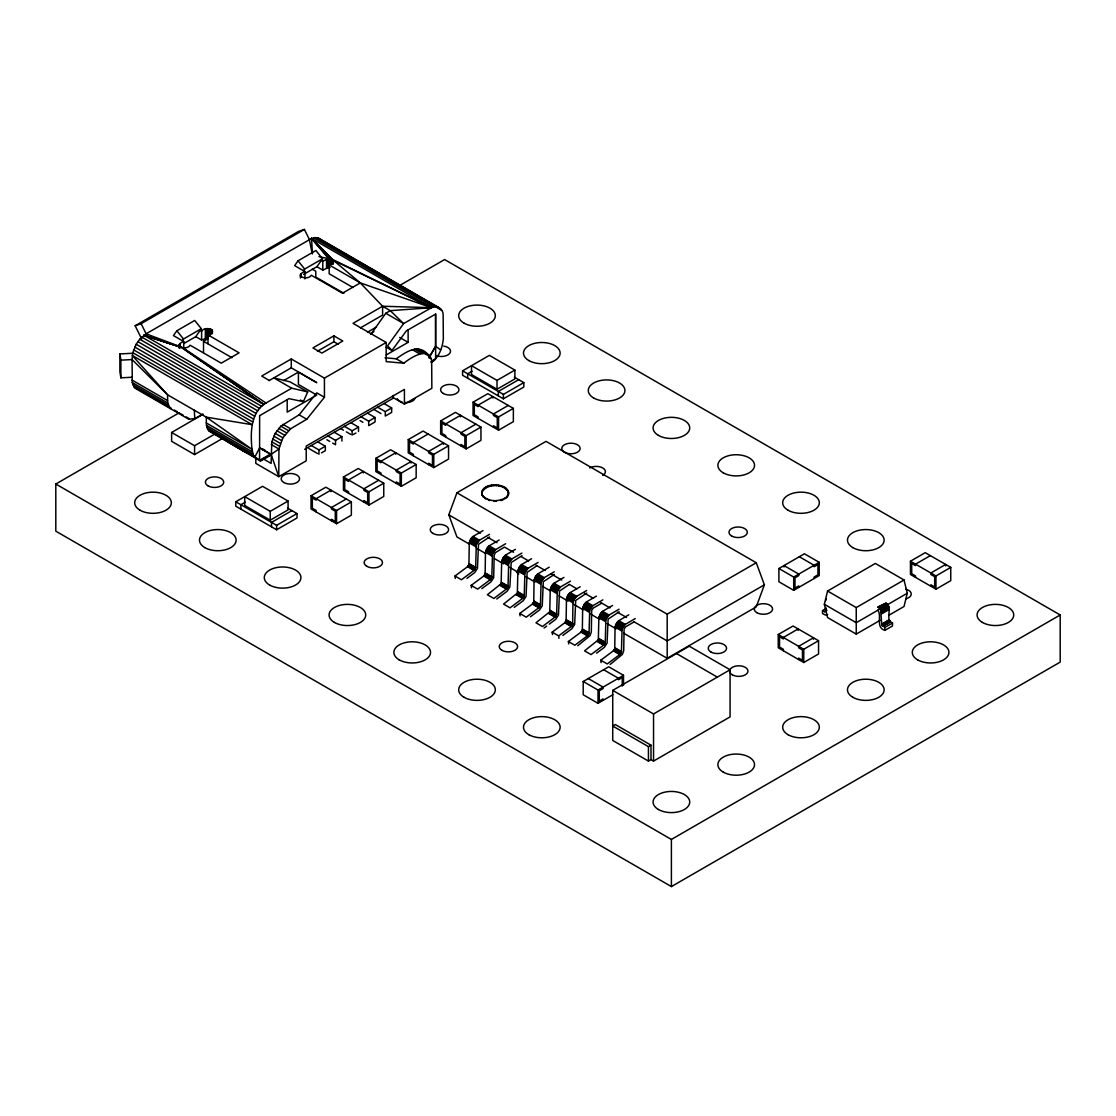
<?xml version="1.0" encoding="UTF-8"?>
<svg xmlns="http://www.w3.org/2000/svg" width="1116" height="1116" viewBox="0 0 1116 1116"><rect width="100%" height="100%" fill="white"/><g stroke="black" fill="none" stroke-linecap="round" stroke-linejoin="round"><path stroke-width="1.5" d="M223.019 438.17L194.589 454.575L194.589 445.73L171.627 432.478L203 414.329M508.687 494.207L508.687 493.467L506.287 498.001C517.266 482.935 478.68 479.196 482.14 495.546L481.721 493.467M667.187 658.314L667.187 614.177L756.257 562.743L764.39 584.812L756.257 606.895L667.187 658.314L623.635 633.177M856.237 634.097L856.237 607.578L827.57 591.034L824.347 604.286L827.57 617.553L856.237 634.097L880.133 620.301M270.393 454.156L259.568 460.406L259.637 415.543M455.286 578.465L454.979 576.023L467.576 566.677L468.943 564.57L469.264 542.934L470.84 538.889L472.989 536.489L482.977 530.644M454.979 576.023L461.452 579.762L474.398 570.067L475.653 567.374L476.295 544.636L479.475 540.228L489.464 534.383M471.496 587.825L471.175 585.384L483.772 576.023L485.139 573.917L485.46 552.294L487.036 548.249L489.185 545.836L499.187 540.005M471.175 585.384L477.648 589.122L490.594 579.413L491.849 576.735L492.491 553.982L495.671 549.588L505.66 543.743M521.87 553.09L511.867 558.935L508.687 563.343L508.045 586.081L506.79 588.774L493.858 598.469L487.371 594.73L501.154 583.738L501.67 561.641L503.232 557.595L505.395 555.196L515.383 549.351M538.065 562.45L528.077 568.281L524.897 572.689L524.241 595.442L522.999 598.12L510.054 607.829L503.567 604.091L517.35 593.098L517.866 571.001L519.442 566.956L521.591 564.543L531.579 558.711M520.098 615.879L519.777 613.437L532.374 604.091L533.741 601.984L534.062 580.348L535.638 576.302L537.786 573.903L549.212 567.221M519.777 613.437L526.25 617.176L539.195 607.481L540.451 604.788L541.093 582.05L544.273 577.642L554.261 571.797M570.457 581.157L560.469 586.988L557.289 591.396L556.647 614.149L555.391 616.827L542.446 626.536L535.973 622.798L549.742 611.805L550.272 589.708L551.834 585.663L553.996 583.25L563.985 577.418M552.49 634.586L552.169 632.144L564.78 622.784L566.133 620.691L566.468 599.055L568.03 595.009L570.192 592.61L580.18 586.765M558.976 638.324L558.656 635.883L571.253 626.536L572.62 624.43L572.94 602.793L574.517 598.748L576.665 596.349L586.667 590.504M568.686 643.946L568.379 641.505L580.976 632.144L582.343 630.038L582.664 608.415L584.24 604.356L586.388 601.956L596.39 596.125M568.379 641.505L574.852 645.243L587.797 635.534L589.053 632.856L589.694 610.103L592.875 605.695L602.863 599.864M619.059 609.21L609.071 615.055L605.89 619.464L605.249 642.202L603.993 644.881L591.048 654.59L584.575 650.851L598.343 639.859L598.86 617.762L600.436 613.716L602.584 611.317L612.586 605.472M601.092 662.639L600.771 660.198L613.381 650.851L614.735 648.745L615.069 627.122L616.632 623.063L618.794 620.663L628.782 614.818M600.771 660.198L607.257 663.95L620.189 654.241L621.445 651.563L622.086 628.81L625.267 624.402L635.269 618.571M262.776 458.592L271.118 463.405L271.802 441.796L275.233 433.371L280.814 426.2L299.116 414.845L316.791 392.86L324.435 397.268L306.761 419.253L290.606 428.781L282.878 437.793L278.944 448.995L278.777 476.658L255.815 463.405L255.815 457.518M825.701 600.659L826.314 598.622M183.847 343.547L195.746 336.669L201.34 328.704L194.714 320.459L176.858 330.768L173.468 335.595L183.735 341.524C172.101 345.709 186.525 351.094 190.125 345.207L221.247 363.174L239.103 352.865L207.981 334.898C219.615 330.699 205.191 325.314 201.605 331.215L200.169 330.378M303.538 274.438L316.93 266.71L322.524 258.745L315.898 250.5L298.042 260.809L294.652 265.622L304.919 271.565C293.285 275.75 307.709 281.134 311.294 275.247L342.431 293.215L360.287 282.906L431.487 307.681C436.579 305.017 442.913 308.672 443.15 314.419L443.331 338.846C442.494 347.355 439.132 357.413 431.613 362.184M439.216 307.765L319.315 238.545L315.758 237.61L311.587 238.461L146.112 333.796L139.737 339.236L136.194 344.258L132.762 352.684L132.079 359.561L132.26 382.523L134.757 388.061L188.73 419.211L194.77 418.612L202.777 414.189M259.763 415.612L288.932 398.649L303.329 401.676L307.723 391.897L291.681 388.201L266.013 403.015C250.249 412.404 250.416 433.399 251.993 449.302L253.513 455.774L259.303 460.252M827.57 591.034L875.362 563.44L904.03 579.985L907.252 593.252L904.03 606.504L889.089 615.125M370.875 334.34L385.773 313.261L390.265 310.666L431.487 307.681L311.587 238.461L312.424 253.639M481.721 492.84C485.92 483.047 504.488 483.047 508.687 492.84L508.687 492.1M468.957 543.869L456.932 536.935L448.813 514.853L456.932 492.784L546.017 441.364L756.257 562.743M259.568 460.406L254.671 457.281L259.637 447.935L271.369 454.714M429.06 357.552L435.547 346.323L435.672 313.903M428.99 357.804L435.672 346.309L435.547 314.126L406.377 330.852L391.981 350.494L386.122 347.09M182.313 340.701L183.484 339.013L201.34 328.704M303.496 270.728L304.668 269.054L322.524 258.745M827.64 614.484L825.505 615.097L822.506 613.549L822.506 610.605L826.342 608.387M466.962 578.353L474.732 572.564L477.453 568.351L478.513 544.301L489.561 536.977M481.861 588.662L490.928 581.91L493.663 577.697L494.207 555.182L495.323 552.713L504.432 547.091L513.569 552.253M496.76 598.985L507.124 591.257L509.859 587.058L511.198 562.52L521.967 555.684M514.253 607.369L523.334 600.617L526.055 596.404L527.115 572.355L536.838 565.798M530.463 616.73L539.53 609.964L542.264 605.765L543.311 581.715L554.359 574.391M544.064 628.015L546.659 626.076M549.253 624.151L555.726 619.324L558.46 615.111L559.507 591.062L569.23 584.505M562.855 635.436L571.936 628.671L574.656 624.472L575.703 600.422L586.765 593.084M577.767 645.745L590.001 635.674L591.313 631.963L591.675 610.285L593.266 608.081L601.636 603.212M596.558 653.167L604.328 647.378L607.062 643.179L608.108 619.129L619.157 611.791M610.159 664.452L622.393 654.381L623.718 650.67L624.081 628.992L625.671 626.787L634.041 621.919M371.168 333.531L373.958 331.466M259.763 447.809L271.118 454.365L278.944 448.995L271.286 444.573M482.14 494.806C487.357 502.214 499.326 502.102 506.287 497.262M141.704 339.027L135.148 325.746L298.418 231.486L304.403 229.422L309.383 239.521L312.201 253.737M135.148 325.746L141.118 323.696L304.403 229.422M203.517 352.544L203.517 341.301L207.981 338.72M399.389 285.654L444.6 259.554L1060.2 614.972L1060.2 662.109L671.4 886.578L55.8 531.16L55.8 484.023L179.369 412.683M392.944 397.491L404.424 404.118L431.85 388.284L431.669 360.817C428.907 345.597 410.004 358.096 403.853 363.202L386.178 361.626L386.178 342.473L324.435 378.129L291.276 358.975L261.674 376.064L269.333 380.486M391.981 350.494L387.587 345.793L403.629 323.57L431.487 307.681L382.607 306.244L353.019 323.333L386.178 342.473M333.879 335.846L312.954 347.927L321.882 353.088L342.807 341.008L333.879 335.846L333.879 341.747L317.446 351.233M269.082 380.626L291.276 367.82L316.791 382.69L298.418 372.088L283.617 380.626M360.412 327.895L382.607 315.089L382.607 306.244L360.287 282.906L333.363 260.307L311.587 238.461L328.606 258.661L328.606 267.505L322.775 270.086L316.93 266.71M367.555 332.163L376.427 327.044M194.589 445.73L215.528 433.65M386.22 354.972L408.121 342.333L408.121 329.959M431.585 361.082L435.645 358.738L435.672 346.309L440.639 349.908M260.014 460.657L270.839 454.407M430.86 362.016L434.919 359.673M260.335 460.838L271.16 454.589M431.432 362.072L434.138 360.51M271.425 454.742L260.6 460.992L243.121 450.906L254.127 456.137M304.654 449.357L393.32 398.161L393.32 395.427M311.294 445.507L318.953 449.929L325.328 446.247L325.328 450.669L321.506 452.873M327.881 435.938L335.539 440.36L341.914 436.677L341.914 441.085M344.467 426.368L352.126 430.776L358.501 427.093L358.501 431.515M368.699 421.206L375.074 417.524L375.074 421.946L368.699 425.628L368.699 421.206L361.054 416.784M385.285 411.637L391.66 407.954L391.66 412.376L385.285 416.059L385.285 411.637L377.626 407.214M287.537 508.087L297.009 513.555L297.009 517.977L276.601 529.765L235.783 506.19L235.783 501.781L262.567 486.311L288.081 501.042L288.081 509.873L270.225 520.182L244.711 505.464L244.711 496.62L270.225 511.351L288.081 501.042M514.337 377.152L523.809 382.621L523.809 387.043L503.4 398.817L462.582 375.255L462.582 370.833L489.38 355.362L514.881 370.094L514.881 378.938L497.025 389.247L471.51 374.516L471.51 365.685L497.025 380.403L514.881 370.094M353.395 434.459L355.948 432.994M245.255 502.2L240.889 504.725L240.889 509.147M472.068 371.251L467.688 373.776L467.688 378.198M311.043 495.741L325.844 487.19L351.359 501.921L351.359 515.173L336.558 523.725L311.043 508.994L311.043 495.741L336.558 510.472L351.359 501.921M343.449 477.034L358.236 468.483L383.751 483.214L383.751 496.467L368.964 505.018L343.449 490.287L343.449 477.034L368.964 491.765L383.751 483.214M375.841 458.327L390.642 449.776L416.156 464.507L416.156 477.774L401.355 486.311L375.841 471.58L375.841 458.327L401.355 473.058L416.156 464.507M408.247 439.62L423.048 431.069L448.548 445.8L448.548 459.067L433.761 467.604L408.247 452.873L408.247 439.62L433.761 454.351L448.548 445.8M440.653 420.913L455.44 412.376L480.954 427.093L480.954 440.36L466.153 448.897L440.653 434.166L440.653 420.913L466.153 435.645L480.954 427.093M473.045 402.206L487.845 393.669L513.36 408.386L513.36 421.653L498.559 430.19L473.045 415.459L473.045 402.206L498.559 416.938L513.36 408.386M291.918 510.612L271.509 522.4L271.509 526.822M518.717 379.677L498.308 391.451L498.308 395.873M428.139 434.026L413.352 442.564L413.352 444.042L409.516 441.824L409.516 452.133L413.352 454.351L413.352 455.816M235.783 501.781L276.601 525.343L297.009 513.555M462.582 370.833L503.4 394.394L523.809 382.621M346.253 498.978L331.452 507.515L331.452 508.994L335.288 511.198L335.288 521.507L331.452 519.303L331.452 520.781M378.659 480.271L363.858 488.808L363.858 490.287L367.68 492.491L367.68 502.8L363.858 500.596L363.858 502.074M475.848 424.15L461.061 432.701L461.061 434.166L464.884 436.384L464.884 446.693L461.061 444.475L461.061 445.954M508.254 405.443L493.453 413.994L493.453 415.459L497.276 417.677L497.276 427.986L493.453 425.768L493.453 427.247M612.851 694.724L598.009 703.303L583.208 694.752L583.208 681.499L608.722 666.768L623.509 675.32L623.509 685.252M778.912 568.518L804.413 553.787L819.214 562.325L819.214 575.577L793.699 590.308L778.912 581.771L778.912 568.518L793.699 577.056L819.214 562.325M764.39 584.812L667.187 640.933L634.055 621.807M583.208 681.499L598.009 690.037L623.509 675.32M612.726 690.385L689.256 646.192L730.073 669.767L730.073 716.89L653.544 761.084L650.991 759.605L648.438 761.084L612.726 740.466L612.726 690.385L653.544 713.947L730.073 669.767M778.243 634.53L793.044 625.992L818.558 640.71L818.558 653.976L803.757 662.513L778.243 647.782L778.243 634.53L803.757 649.261L818.558 640.71M910.447 561.209L925.248 552.671L950.748 567.388L950.748 580.655L935.961 589.192L910.447 574.461L910.447 561.209L935.961 575.94L950.748 567.388M822.506 610.605L824.431 611.707L826.984 610.229M930.339 555.615L915.552 564.152L915.552 565.631L911.716 563.413L911.716 573.722L915.552 575.94L915.552 577.404M856.237 607.578L904.03 579.985M886.034 603.128L877.832 607.188L886.034 603.128C893.442 607.704 884.29 619.798 892.507 623.021L892.507 625.964L884.848 630.387C875.293 627.429 882.212 615.739 877.832 610.131M878.376 607.55L886.564 603.575M878.92 607.997L887.081 604.091M878.738 609.713L856.237 622.7L824.347 604.286M879.422 608.513L879.91 609.085L907.252 593.252M879.91 609.085L880.343 609.713L888.001 605.29M892.507 623.021L884.848 627.443L881.738 624.681L880.733 610.382L888.378 605.96M881.054 611.08L888.713 606.658M881.319 611.777L888.964 607.369M650.991 745.167L615.279 724.549L612.726 726.028L648.438 746.646L650.991 745.167L650.991 759.605M881.5 612.489L889.159 608.067M881.626 613.172L889.271 608.75M881.668 613.814L889.312 609.406M881.668 624.123L889.312 619.715M881.682 624.402L889.34 619.98M881.738 624.681L889.396 620.259M881.835 624.96L889.48 620.552M881.961 625.253L889.619 620.831M882.114 625.518L889.773 621.096M882.296 625.769L889.954 621.347M882.505 625.992L890.149 621.584M882.714 626.188L890.373 621.765M882.937 626.341L890.596 621.919M55.8 484.023L671.4 839.441L1060.2 614.972M321.352 260.419L322.775 261.242L327.867 258.759L332.08 259.261L431.487 307.681L333.363 260.307L333.363 263.25M195.746 336.669L201.605 340.045L208.162 337.451M385.034 357.79L396.194 358.794C405.485 352.433 417.844 343.254 427.735 354.163M502.967 499.926L500.931 500.596L500.931 499.87M132.079 377.236L120.877 377.836L119.872 371.614L119.872 353.939L132.888 353.242M119.872 353.939L120.877 360.161L132.079 359.561L167.54 394.771L206.321 417.161L251.993 449.302L206.321 422.95L206.321 417.161L252.16 424.68L132.26 355.46L167.54 394.771L167.721 402.988L170.218 408.526M328.606 267.505L330.085 267.533M229.38 441.852L227.497 441.601L243.679 451.227M318.953 256.652L328.606 258.661M266.013 403.015L182.815 347.746L263.822 404.48L143.922 335.26L179.871 346.532L146.112 333.796L141.118 323.696M182.103 347.634L263.822 404.48L181.434 347.439L143.922 335.26L180.304 346.881M143.922 335.26L180.834 347.188M824.431 611.707L825.631 611.428L825.701 607.536M317.642 237.861L440.639 308.881M315.758 237.61L441.796 310.374M313.722 237.806L433.636 307.039M360.287 282.906L329.164 264.924L333.21 262.386L333.363 260.307M352.879 287.454L329.164 273.769L329.346 258.647L311.587 238.461L332.596 259.568L332.596 263.99M382.607 306.244L390.265 310.666L403.629 323.57L385.773 313.261M312.173 269.109L315.772 271.188L315.772 277.089L343.84 293.285M799.321 556.731L814.108 565.268L814.108 566.747L817.944 564.543L817.944 574.852L814.108 577.056L814.108 578.534M399.64 337.437L408.121 342.333M418.402 349.057L429.158 355.279M416.533 348.82L424.178 353.228M425.21 353.828L430.316 356.771M414.496 349.015L422.155 353.437M428.6 357.162L431.153 358.641M412.348 349.657L420.007 354.079M396.194 358.794L403.853 363.202M333.879 341.747L338.343 344.314M384.016 403.532L391.66 407.954M367.429 413.101L375.074 417.524M307.723 391.897L289.965 381.825L273.825 377.892L291.681 388.201M350.843 422.685L358.501 427.093M203.517 341.301L231.961 357.734M300.385 399.988L303.329 401.676M456.932 492.784L667.187 614.177M334.256 432.255L341.914 436.677M299.116 414.845L306.761 419.253M141.774 337.088L261.688 406.308M448.813 514.853L480.438 533.113M487.971 537.466L497.011 542.683M521.102 556.591L528.635 560.943M536.168 565.296L545.194 570.499M551.22 573.987L561.766 580.069M569.3 584.421L576.819 588.76M584.352 593.112L593.391 598.329M600.924 602.682L609.964 607.899M617.483 612.238L626.522 617.455M317.683 441.824L325.328 446.247M139.737 339.236L259.651 408.456M282.962 424.373L290.606 428.781M137.868 341.649L257.768 410.869M676.505 653.558L717.323 677.119M472.989 536.489L479.475 540.228M489.185 545.836L495.671 549.588M505.395 555.196L511.867 558.935M521.591 564.543L528.077 568.281M537.786 573.903L544.273 577.642M553.996 583.25L560.469 586.988M570.192 592.61L576.665 596.349M586.388 601.956L592.875 605.695M602.584 611.317L609.071 615.055M618.794 620.663L625.267 624.402M280.814 426.2L288.472 430.623M472.221 537.173L478.694 540.911M488.417 546.533L494.904 550.272M504.613 555.88L511.1 559.618M520.823 565.226L527.296 568.979M537.019 574.587L543.492 578.325M553.215 583.933L559.702 587.686M569.411 593.293L575.898 597.032M585.621 602.64L592.094 606.379M601.817 612L608.304 615.739M618.013 621.347L624.5 625.086M136.194 344.258L256.094 413.492M471.496 537.982L477.969 541.72M487.692 547.342L494.179 551.081M503.888 556.689L510.375 560.427M520.098 566.035L526.571 569.788M536.294 575.396L542.767 579.134M552.49 584.742L558.976 588.495M568.686 594.103L575.172 597.841M584.896 603.449L591.368 607.202M601.092 612.81L607.578 616.548M617.288 622.156L623.774 625.895M470.84 538.889L477.313 542.627M487.036 548.249L493.523 551.988M503.232 557.595L509.719 561.334M519.442 566.956L525.915 570.695M535.638 576.302L542.111 580.041M551.834 585.663L558.321 589.401M568.03 595.009L574.517 598.748M584.24 604.356L590.713 608.108M600.436 613.716L606.923 617.455M616.632 623.063L623.119 626.815M278.777 428.349L286.435 432.757M470.268 539.879L476.755 543.618M486.464 549.225L492.951 552.964M502.674 558.572L509.147 562.325M518.87 567.932L525.357 571.671M535.066 577.279L541.553 581.031M551.276 586.639L557.749 590.378M567.472 595.986L573.945 599.724M583.668 605.346L590.155 609.085M599.864 614.693L606.351 618.431M616.074 624.053L622.547 627.792M134.757 347.02L254.671 416.254M469.808 540.897L476.295 544.636M486.018 550.244L492.491 553.982M502.214 559.604L508.687 563.343M518.41 568.951L524.897 572.689M534.606 578.311L541.093 582.05M550.816 587.658L557.289 591.396M567.012 597.018L573.485 600.757M583.208 606.365L589.694 610.103M599.418 615.711L605.89 619.464M615.614 625.072L622.086 628.81M276.908 430.762L284.552 435.17M469.473 541.93L475.946 545.668M485.669 551.276L492.156 555.015M501.879 560.637L508.352 564.375M518.075 569.983L524.548 573.722M534.271 579.344L540.758 583.082M550.467 588.69L556.954 592.429M566.677 598.05L573.15 601.789M582.873 607.397L589.36 611.136M599.069 616.757L605.556 620.496M615.279 626.104L621.751 629.842M469.264 542.934L475.751 546.687M485.46 552.294L491.947 556.033M501.67 561.641L508.143 565.394M517.866 571.001L524.353 574.74M534.062 580.348L540.549 584.087M550.272 589.708L556.745 593.447M566.468 599.055L572.94 602.793M582.664 608.415L589.15 612.154M598.86 617.762L605.346 621.5M615.069 627.122L621.542 630.861M133.613 349.852L253.513 419.086M476.462 548.207L485.474 553.41M494.486 558.614L503.497 563.803M509.496 567.277L518.508 572.48M526.027 576.819L535.024 582.022M542.543 586.346L550.048 590.685M559.06 595.888L568.072 601.092M574.084 604.565L583.082 609.768M590.601 614.093L599.613 619.296M607.118 623.635L616.13 628.838M275.233 433.371L282.878 437.793M132.762 352.684L252.676 421.918M273.797 436.133L281.455 440.555M272.653 438.965L280.297 443.387M271.802 441.796L279.46 446.219M469.166 563.636L475.653 567.374M485.362 572.996L491.849 576.735M501.572 582.343L508.045 586.081M517.768 591.703L524.241 595.442M533.964 601.05L540.451 604.788M550.16 610.41L556.647 614.149M566.37 619.757L572.843 623.495M582.566 629.117L589.053 632.856M598.762 638.464L605.249 642.202M614.972 647.81L621.445 651.563M469.083 564.096L475.555 567.835M485.279 573.457L491.765 577.195M501.475 582.803L507.961 586.542M517.685 592.164L524.157 595.902M533.88 601.51L540.367 605.249M550.076 610.857L556.563 614.609M566.286 620.217L572.759 623.956M582.482 629.563L588.955 633.316M598.678 638.924L605.165 642.663M614.874 648.27L621.361 652.023M468.943 564.57L475.416 568.309M485.139 573.917L491.626 577.656M501.335 583.277L507.822 587.016M517.545 592.624L524.018 596.362M533.741 601.984L540.214 605.723M549.937 611.331L556.424 615.069M566.133 620.691L572.62 624.43M582.343 630.038L588.816 633.776M598.539 639.398L605.025 643.137M614.735 648.745L621.221 652.483M468.748 565.031L475.221 568.783M484.944 574.391L491.431 578.13M501.154 583.738L507.627 587.49M517.35 593.098L523.822 596.837M533.546 602.445L540.032 606.183M549.742 611.805L556.228 615.544M565.952 621.152L572.424 624.89M582.147 630.512L588.62 634.251M598.343 639.859L604.83 643.597M614.553 649.219L621.026 652.958M468.511 565.491L474.984 569.23M484.707 574.852L491.193 578.59M500.903 584.198L507.389 587.937M517.113 593.559L523.585 597.297M533.308 602.905L539.781 606.644M549.504 612.252L555.991 616.004M565.714 621.612L572.187 625.351M581.91 630.959L588.383 634.711M598.106 640.319L604.593 644.058M614.302 649.665L620.789 653.418M468.232 565.924L474.705 569.662M484.428 575.284L490.914 579.023M500.624 584.631L507.11 588.369M516.834 593.977L523.306 597.73M533.029 603.337L539.502 607.076M549.225 612.684L555.712 616.437M565.421 622.044L571.908 625.783M581.631 631.391L588.104 635.144M597.827 640.751L604.314 644.49M614.023 650.098L620.51 653.837M467.911 566.328L474.398 570.067M484.121 575.675L490.594 579.413M500.317 585.021L506.79 588.774M516.513 594.382L522.999 598.12M532.709 603.728L539.195 607.481M548.919 613.089L555.391 616.827M565.115 622.435L571.601 626.174M581.31 631.795L587.797 635.534M597.52 641.142L603.993 644.881M613.716 650.502L620.189 654.241M467.576 566.677L474.049 570.415M483.772 576.023L490.259 579.762M499.982 585.384L506.455 589.122M516.178 594.73L522.651 598.469M532.374 604.091L538.861 607.829M548.57 613.437L555.057 617.176M564.78 622.784L571.253 626.536M580.976 632.144L587.462 635.883M597.172 641.491L603.658 645.243M613.381 650.851L619.854 654.59M262.539 448.897L265.455 450.585M132.079 380.082L167.54 400.56M132.26 382.523L167.721 402.988M206.321 422.95L206.488 425.377L252.16 451.743M132.762 384.685L168.223 405.164M206.488 425.377L207.004 427.554L252.676 453.919M133.613 386.555L171.39 408.372M174.347 410.074L177.304 411.776M180.262 413.492L183.219 415.194M186.163 416.896L189.12 418.612M207.004 427.554L207.855 429.423L253.513 455.774M207.855 429.423L208.999 430.915L254.671 457.281M552.169 632.144L558.656 635.883M603.616 669.712L618.417 678.263L618.417 679.728L622.24 677.524L622.24 686.117M588.313 678.556L603.1 687.093L603.1 688.572L599.278 690.776L599.278 701.085L603.1 698.881L603.1 700.36M194.589 454.575L171.627 441.308L171.627 432.478M373.734 409.363L380.947 413.548M360.036 420.606L362.923 422.28M340.561 428.502L343.449 430.176M346.337 431.85L350.675 434.361M326.876 439.76L329.764 441.434M332.652 443.108L335.539 444.768L335.539 440.36M308.839 448.493L317.516 453.515M262.12 449.106L265.12 450.864M208.999 430.915L243.818 451.296M319.315 238.545L320.738 239.647M420.076 349.74L422.657 352.363M298.042 260.809L304.668 269.054M176.858 330.768L183.484 339.013M271.118 454.365L278.777 476.658L306.202 460.824L306.202 446.093L404.424 389.386L404.424 404.118M194.324 410.228L194.77 418.612M945.657 565.924L945.657 564.445L930.856 572.996L930.856 574.461L934.678 576.679L934.678 586.988L930.856 584.77L930.856 586.249M935.961 575.94L935.961 589.192M884.848 627.443L884.848 630.387M813.452 639.245L813.452 637.766L798.651 646.317L798.651 647.782L802.474 650L802.474 660.309L798.651 658.091L798.651 659.57M803.757 649.261L803.757 662.513M798.805 587.365L798.805 585.9L794.983 588.104L794.983 577.795L798.805 575.577L798.805 574.112L784.004 565.561L784.004 567.04M798.149 630.4L798.149 628.936L783.348 637.473L783.348 638.952L779.526 636.734L779.526 647.043L783.348 649.261L783.348 650.726M793.699 577.056L793.699 590.308M671.4 839.441L671.4 886.578M653.544 713.947L653.544 761.084M648.438 746.646L648.438 761.084M598.009 690.037L598.009 703.303M508.268 490.761L508.268 491.5M508.268 494.806L508.268 495.546M507.473 489.478L507.473 490.217M507.473 496.09L507.473 496.815M506.287 488.306L506.287 489.045M504.767 487.26L504.767 487.999M504.767 498.308L504.767 499.047M503.4 394.394L503.4 398.817M502.967 486.381L502.967 487.12M500.931 485.711L500.931 486.436M498.713 485.237L498.713 485.976M498.559 416.938L498.559 430.19M497.025 380.403L497.025 389.247M496.383 485L496.383 485.739M496.383 500.568L496.383 501.307L494.025 501.307L494.025 500.568M494.025 485L494.025 485.739M492.951 398.077L492.951 396.612L478.15 405.15L478.15 406.629L474.328 404.41L474.328 414.734L478.15 416.938L478.15 418.402M491.71 485.237L491.71 485.976M489.492 485.711L489.492 486.436M489.492 499.87L489.492 500.596L487.441 499.187M487.441 486.381L487.441 487.12M485.641 487.26L485.641 487.999M485.641 498.308L485.641 499.047L484.121 497.262M484.121 488.306L484.121 489.045M482.949 489.478L482.949 490.217M482.949 496.09L482.949 496.815M482.14 490.761L482.14 491.5M466.153 435.645L466.153 448.897M460.545 416.784L460.545 415.319L445.744 423.857L445.744 425.335L441.922 423.117L441.922 433.426L445.744 435.645L445.744 437.109M443.457 444.335L443.457 442.857L428.656 451.408L428.656 452.873L432.478 455.091L432.478 465.4L428.656 463.182L428.656 464.661M433.761 454.351L433.761 467.604M411.051 463.042L411.051 461.564L396.25 470.101L396.25 471.58L400.086 473.784L400.086 484.107L396.25 481.889L396.25 483.368M401.355 473.058L401.355 486.311M395.748 454.198L395.748 452.733L380.947 461.271L380.947 462.749L377.124 460.531L377.124 470.84L380.947 473.058L380.947 474.523M368.964 491.765L368.964 505.018M363.342 472.905L363.342 471.44L348.555 479.978L348.555 481.442L344.718 479.238L344.718 489.547L348.555 491.765L348.555 493.23M352.126 430.776L352.126 435.198M336.558 510.472L336.558 523.725M333.028 259.916L333.028 264.339M332.08 263.683L332.08 259.261L311.587 238.461L330.085 258.703L330.085 264.59M331.466 263.432L331.466 259.01L311.587 238.461L330.796 258.828L330.796 264.715M330.95 491.612L330.95 490.133L316.149 498.685L316.149 500.149L312.327 497.945L312.327 508.254L316.149 510.472L316.149 511.937M327.867 258.759L327.867 267.589M327.183 258.912L327.183 267.742M326.542 259.135L326.542 267.966M324.435 378.129L324.435 397.268M322.775 261.242L322.775 270.086M318.953 449.929L318.953 454.351M304.919 271.565L304.919 278.916M301.25 273.727L301.25 276.67M300.874 274.104L300.874 277.047M300.595 274.494L300.595 277.438M300.441 274.913L300.441 277.87M298.418 372.088L298.418 384.462L316.791 395.064L287.189 412.153L287.189 399.779M291.276 358.975L291.276 367.82M276.601 525.343L276.601 529.765M270.225 511.351L270.225 520.182M212.389 330.671L212.389 333.628M212.179 330.266L212.179 333.21M211.859 329.876L211.859 332.819M211.426 329.527L211.426 333.949M210.896 329.22L210.896 333.642M210.282 328.969L210.282 334.87M209.613 328.788L209.613 334.674M208.901 328.662L208.901 336.028M208.162 328.606L208.162 335.972M207.981 334.898L207.981 343.728M207.423 328.634L207.423 337.464M206.697 328.718L206.697 337.548M206 328.871L206 337.716M205.358 329.094L205.358 337.925M201.605 331.215L201.605 340.045M183.735 341.524L183.735 348.889M180.067 343.686L180.067 348.108M179.69 344.063L179.69 347.006M179.425 344.467L179.425 347.411M179.271 344.886L179.23 348.262M120.877 360.161L120.877 377.836M518.814 574.001A9.165 5.287 0 0 1 516.443 571.629M443.736 346.099A9.165 5.287 0 0 1 449.664 353.451A9.165 5.287 0 0 1 436.091 355.544M589.764 467.939A9.165 5.287 0 0 1 602.724 467.939A9.165 5.287 0 0 1 602.724 475.43M414.901 398.663A9.165 5.287 0 0 1 405.234 402.555M402.192 402.081A9.165 5.287 0 0 1 397.198 398.663M905.941 589.22A9.165 5.287 0 0 1 911.242 594.019A9.165 5.287 0 0 1 905.941 598.818M208.078 485.892A9.165 5.287 0 0 0 223.409 483.521A9.165 5.287 0 0 0 212.193 477.048A9.165 5.287 0 0 0 208.078 485.892M366.843 566.328A9.165 5.287 0 0 0 382.174 563.957A9.165 5.287 0 0 0 370.944 557.484A9.165 5.287 0 0 0 366.843 566.328M731.664 536.015A9.165 5.287 0 0 0 746.995 533.643A9.165 5.287 0 0 0 735.765 527.17A9.165 5.287 0 0 0 731.664 536.015M501.949 650.321A9.165 5.287 0 0 0 517.28 647.95A9.165 5.287 0 0 0 506.064 641.463A9.165 5.287 0 0 0 501.949 650.321M432.938 533.42A9.165 5.287 0 0 0 448.269 531.049A9.165 5.287 0 0 0 437.054 524.562A9.165 5.287 0 0 0 432.938 533.42M756.941 612.712A9.165 5.287 0 0 0 772.272 610.34A9.165 5.287 0 0 0 761.056 603.868A9.165 5.287 0 0 0 756.941 612.712M443.303 393.488A9.165 5.287 0 0 0 458.634 391.116A9.165 5.287 0 0 0 447.404 384.629A9.165 5.287 0 0 0 443.303 393.488M283.896 482.544A9.165 5.287 0 0 0 299.228 480.173A9.165 5.287 0 0 0 288.012 473.686A9.165 5.287 0 0 0 283.896 482.544M732.319 674.831A9.165 5.287 0 0 0 747.65 672.46A9.165 5.287 0 0 0 736.434 665.973A9.165 5.287 0 0 0 732.319 674.831M710.92 652.009A9.165 5.287 0 0 0 726.251 649.638A9.165 5.287 0 0 0 715.021 643.165A9.165 5.287 0 0 0 710.92 652.009M564.487 452.231A9.165 5.287 0 0 0 579.818 449.86A9.165 5.287 0 0 0 568.588 443.373A9.165 5.287 0 0 0 564.487 452.231M658.44 809.505A18.33 10.588 0 0 0 689.102 804.762A18.33 10.588 0 0 0 666.657 791.802A18.33 10.588 0 0 0 658.44 809.505M723.238 772.105A18.33 10.588 0 0 0 753.9 767.362A18.33 10.588 0 0 0 731.454 754.402A18.33 10.588 0 0 0 723.238 772.105M788.035 734.691A18.33 10.588 0 0 0 818.698 729.948A18.33 10.588 0 0 0 796.252 716.988A18.33 10.588 0 0 0 788.035 734.691M852.833 697.277A18.33 10.588 0 0 0 883.509 692.534A18.33 10.588 0 0 0 861.05 679.574A18.33 10.588 0 0 0 852.833 697.277M917.645 659.863A18.33 10.588 0 0 0 948.307 655.12A18.33 10.588 0 0 0 925.862 642.16A18.33 10.588 0 0 0 917.645 659.863M982.443 622.449A18.33 10.588 0 0 0 1013.105 617.706A18.33 10.588 0 0 0 990.659 604.746A18.33 10.588 0 0 0 982.443 622.449M852.833 547.621A18.33 10.588 0 0 0 883.509 542.878A18.33 10.588 0 0 0 861.05 529.919A18.33 10.588 0 0 0 852.833 547.621M788.035 510.221A18.33 10.588 0 0 0 818.698 505.478A18.33 10.588 0 0 0 796.252 492.519A18.33 10.588 0 0 0 788.035 510.221M723.238 472.807A18.33 10.588 0 0 0 753.9 468.064A18.33 10.588 0 0 0 731.454 455.105A18.33 10.588 0 0 0 723.238 472.807M658.44 435.393A18.33 10.588 0 0 0 689.102 430.65A18.33 10.588 0 0 0 666.657 417.691A18.33 10.588 0 0 0 658.44 435.393M593.642 397.98A18.33 10.588 0 0 0 624.304 393.237A18.33 10.588 0 0 0 601.859 380.277A18.33 10.588 0 0 0 593.642 397.98M528.845 360.566A18.33 10.588 0 0 0 559.507 355.823A18.33 10.588 0 0 0 537.061 342.863A18.33 10.588 0 0 0 528.845 360.566M464.047 323.152A18.33 10.588 0 0 0 494.709 318.409A18.33 10.588 0 0 0 472.249 305.449A18.33 10.588 0 0 0 464.047 323.152M528.845 734.691A18.33 10.588 0 0 0 559.507 729.948A18.33 10.588 0 0 0 537.061 716.988A18.33 10.588 0 0 0 528.845 734.691M464.047 697.277A18.33 10.588 0 0 0 494.709 692.534A18.33 10.588 0 0 0 472.249 679.574A18.33 10.588 0 0 0 464.047 697.277M399.235 659.863A18.33 10.588 0 0 0 429.897 655.12A18.33 10.588 0 0 0 407.452 642.16A18.33 10.588 0 0 0 399.235 659.863M334.437 622.449A18.33 10.588 0 0 0 365.099 617.706A18.33 10.588 0 0 0 342.654 604.746A18.33 10.588 0 0 0 334.437 622.449M269.64 585.035A18.33 10.588 0 0 0 300.302 580.292A18.33 10.588 0 0 0 277.856 567.333A18.33 10.588 0 0 0 269.64 585.035M204.842 547.621A18.33 10.588 0 0 0 235.504 542.878A18.33 10.588 0 0 0 213.058 529.919A18.33 10.588 0 0 0 204.842 547.621M140.044 510.221A18.33 10.588 0 0 0 170.706 505.478A18.33 10.588 0 0 0 148.261 492.519A18.33 10.588 0 0 0 140.044 510.221"/></g></svg>
